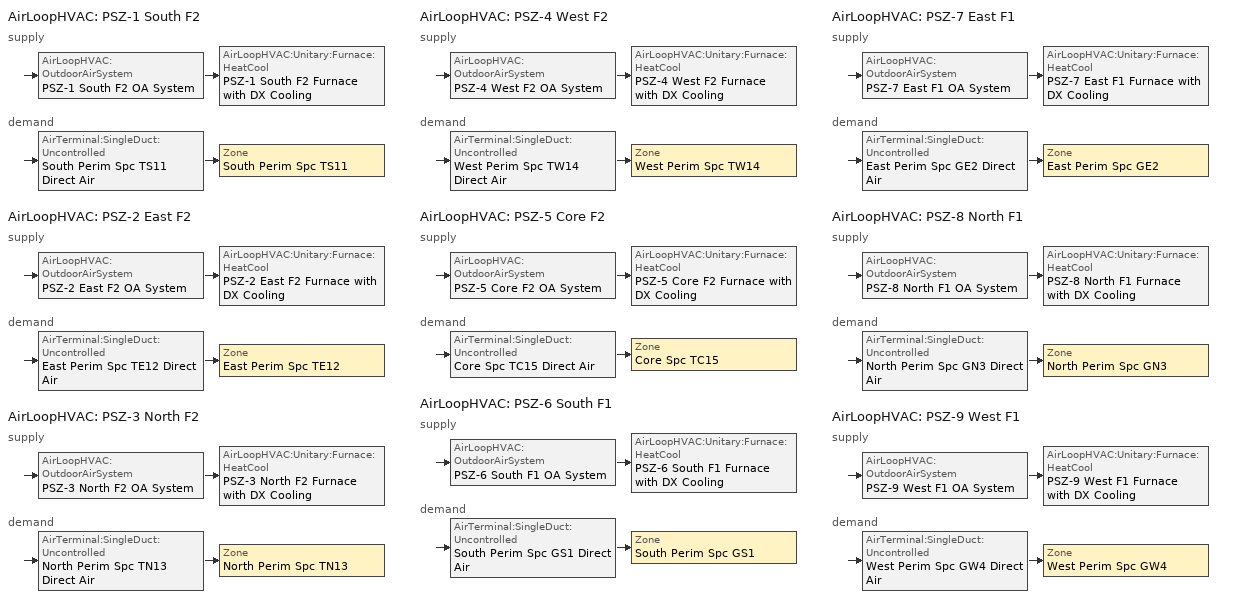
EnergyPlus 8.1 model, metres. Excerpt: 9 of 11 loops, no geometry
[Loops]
AirLoopHVAC 'PSZ-1 South F2'
 supply: AirLoopHVAC:OutdoorAirSystem 'PSZ-1 South F2 OA System' > AirLoopHVAC:Unitary:Furnace:HeatCool 'PSZ-1 South F2 Furnace with DX Cooling'
 demand: AirTerminal:SingleDuct:Uncontrolled 'South Perim Spc TS11 Direct Air' > Zone 'South Perim Spc TS11'
AirLoopHVAC 'PSZ-2 East F2'
 supply: AirLoopHVAC:OutdoorAirSystem 'PSZ-2 East F2 OA System' > AirLoopHVAC:Unitary:Furnace:HeatCool 'PSZ-2 East F2 Furnace with DX Cooling'
 demand: AirTerminal:SingleDuct:Uncontrolled 'East Perim Spc TE12 Direct Air' > Zone 'East Perim Spc TE12'
AirLoopHVAC 'PSZ-3 North F2'
 supply: AirLoopHVAC:OutdoorAirSystem 'PSZ-3 North F2 OA System' > AirLoopHVAC:Unitary:Furnace:HeatCool 'PSZ-3 North F2 Furnace with DX Cooling'
 demand: AirTerminal:SingleDuct:Uncontrolled 'North Perim Spc TN13 Direct Air' > Zone 'North Perim Spc TN13'
AirLoopHVAC 'PSZ-4 West F2'
 supply: AirLoopHVAC:OutdoorAirSystem 'PSZ-4 West F2 OA System' > AirLoopHVAC:Unitary:Furnace:HeatCool 'PSZ-4 West F2 Furnace with DX Cooling'
 demand: AirTerminal:SingleDuct:Uncontrolled 'West Perim Spc TW14 Direct Air' > Zone 'West Perim Spc TW14'
AirLoopHVAC 'PSZ-5 Core F2'
 supply: AirLoopHVAC:OutdoorAirSystem 'PSZ-5 Core F2 OA System' > AirLoopHVAC:Unitary:Furnace:HeatCool 'PSZ-5 Core F2 Furnace with DX Cooling'
 demand: AirTerminal:SingleDuct:Uncontrolled 'Core Spc TC15 Direct Air' > Zone 'Core Spc TC15'
AirLoopHVAC 'PSZ-6 South F1'
 supply: AirLoopHVAC:OutdoorAirSystem 'PSZ-6 South F1 OA System' > AirLoopHVAC:Unitary:Furnace:HeatCool 'PSZ-6 South F1 Furnace with DX Cooling'
 demand: AirTerminal:SingleDuct:Uncontrolled 'South Perim Spc GS1 Direct Air' > Zone 'South Perim Spc GS1'
AirLoopHVAC 'PSZ-7 East F1'
 supply: AirLoopHVAC:OutdoorAirSystem 'PSZ-7 East F1 OA System' > AirLoopHVAC:Unitary:Furnace:HeatCool 'PSZ-7 East F1 Furnace with DX Cooling'
 demand: AirTerminal:SingleDuct:Uncontrolled 'East Perim Spc GE2 Direct Air' > Zone 'East Perim Spc GE2'
AirLoopHVAC 'PSZ-8 North F1'
 supply: AirLoopHVAC:OutdoorAirSystem 'PSZ-8 North F1 OA System' > AirLoopHVAC:Unitary:Furnace:HeatCool 'PSZ-8 North F1 Furnace with DX Cooling'
 demand: AirTerminal:SingleDuct:Uncontrolled 'North Perim Spc GN3 Direct Air' > Zone 'North Perim Spc GN3'
AirLoopHVAC 'PSZ-9 West F1'
 supply: AirLoopHVAC:OutdoorAirSystem 'PSZ-9 West F1 OA System' > AirLoopHVAC:Unitary:Furnace:HeatCool 'PSZ-9 West F1 Furnace with DX Cooling'
 demand: AirTerminal:SingleDuct:Uncontrolled 'West Perim Spc GW4 Direct Air' > Zone 'West Perim Spc GW4'
[DesignSpecification:OutdoorAir] Outdoor Air Method=Flow/Area; Outdoor Air Flow per Zone Floor Area {m3/s-m2}=0.000666962; Outdoor Air Flow per Zone {m3/s}=0
SZ DSOA South Perim Spc GS1; SZ DSOA South Perim Spc TS11; SZ DSOA East Perim Spc GE2; SZ DSOA East Perim Spc TE12; SZ DSOA North Perim Spc GN3; SZ DSOA North Perim Spc TN13; SZ DSOA West Perim Spc GW4; SZ DSOA West Perim Spc TW14; SZ DSOA Core Spc TC15
[Sizing:Zone] Zone Cooling Design Supply Air Temperature Input Method=SupplyAirTemperature; Zone Cooling Design Supply Air Temperature {C}=12.8; Zone Heating Design Supply Air Temperature Input Method=SupplyAirTemperature; Zone Heating Design Supply Air Temperature {C}=40.4; Zone Cooling Design Supply Air Humidity Ratio {kgWater/kgDryAir}=0.008; Zone Heating Design Supply Air Humidity Ratio {kgWater/kgDryAir}=0.008; Cooling Design Air Flow Method=DesignDay; Cooling Design Air Flow Rate {m3/s}=0; Cooling Minimum Air Flow Fraction=0; Heating Design Air Flow Method=DesignDay; Heating Design Air Flow Rate {m3/s}=0; Heating Maximum Air Flow Fraction=0
Name | Design Specification Outdoor Air Object
South Perim Spc GS1 | SZ DSOA South Perim Spc GS1
South Perim Spc TS11 | SZ DSOA South Perim Spc TS11
East Perim Spc GE2 | SZ DSOA East Perim Spc GE2
East Perim Spc TE12 | SZ DSOA East Perim Spc TE12
North Perim Spc GN3 | SZ DSOA North Perim Spc GN3
North Perim Spc TN13 | SZ DSOA North Perim Spc TN13
West Perim Spc GW4 | SZ DSOA West Perim Spc GW4
West Perim Spc TW14 | SZ DSOA West Perim Spc TW14
Core Spc TC15 | SZ DSOA Core Spc TC15
[Sizing:System] Type of Load to Size On=Sensible; Design Outdoor Air Flow Rate {m3/s}=autosize; Minimum System Air Flow Ratio=1; Preheat Design Temperature {C}=7; Preheat Design Humidity Ratio {kgWater/kgDryAir}=0.008; Precool Design Temperature {C}=11; Precool Design Humidity Ratio {kgWater/kgDryAir}=0.008; Central Cooling Design Supply Air Temperature {C}=12.8; Central Heating Design Supply Air Temperature {C}=40.4; Sizing Option=NonCoincident; 100% Outdoor Air in Cooling=No; 100% Outdoor Air in Heating=No; Central Cooling Design Supply Air Humidity Ratio {kgWater/kgDryAir}=0.008; Central Heating Design Supply Air Humidity Ratio {kgWater/kgDryAir}=0.008; Cooling Design Air Flow Method=DesignDay; Cooling Design Air Flow Rate {m3/s}=0; Heating Design Air Flow Method=DesignDay; Heating Design Air Flow Rate {m3/s}=0; System Outdoor Air Method=ZoneSum
PSZ-1 South F2; PSZ-2 East F2; PSZ-3 North F2; PSZ-4 West F2; PSZ-5 Core F2; PSZ-6 South F1; PSZ-7 East F1; PSZ-8 North F1; PSZ-9 West F1
[ZoneControl:Thermostat] Control Type Schedule=COMPACT HVAC-ALWAYS 4; Control 1=Thermostat 1 Dual SP Control
Name | Zone or ZoneList
South Perim Spc GS1 Thermostat | South Perim Spc GS1
South Perim Spc TS11 Thermostat | South Perim Spc TS11
East Perim Spc GE2 Thermostat | East Perim Spc GE2
East Perim Spc TE12 Thermostat | East Perim Spc TE12
North Perim Spc GN3 Thermostat | North Perim Spc GN3
North Perim Spc TN13 Thermostat | North Perim Spc TN13
West Perim Spc GW4 Thermostat | West Perim Spc GW4
West Perim Spc TW14 Thermostat | West Perim Spc TW14
Core Spc TC15 Thermostat | Core Spc TC15
[ThermostatSetpoint:DualSetpoint]
Thermostat 1 Dual SP Control: Heating Setpoint Temperature Schedule=Heat 1/0; Cooling Setpoint Temperature Schedule=Cool 1/0
[AirTerminal:SingleDuct:Uncontrolled] Availability Schedule=COMPACT HVAC-ALWAYS 1; Maximum Air Flow Rate {m3/s}=autosize
South Perim Spc GS1 Direct Air; South Perim Spc TS11 Direct Air; East Perim Spc GE2 Direct Air; East Perim Spc TE12 Direct Air; North Perim Spc GN3 Direct Air; North Perim Spc TN13 Direct Air; West Perim Spc GW4 Direct Air; West Perim Spc TW14 Direct Air; Core Spc TC15 Direct Air
[Zone equipment]
South Perim Spc GS1: South Perim Spc GS1 Direct Air
South Perim Spc TS11: South Perim Spc TS11 Direct Air
East Perim Spc GE2: East Perim Spc GE2 Direct Air
East Perim Spc TE12: East Perim Spc TE12 Direct Air
North Perim Spc GN3: North Perim Spc GN3 Direct Air
North Perim Spc TN13: North Perim Spc TN13 Direct Air
West Perim Spc GW4: West Perim Spc GW4 Direct Air
West Perim Spc TW14: West Perim Spc TW14 Direct Air
Core Spc TC15: Core Spc TC15 Direct Air, Core Spc TC15 Bathroom Exhaust
[Fan:OnOff] Fan Total Efficiency=0.53625; Pressure Rise {Pa}=448.2; Motor In Airstream Fraction=1
Name | Availability Schedule | Maximum Flow Rate {m3/s} | Motor Efficiency
PSZ-1 South F2 Supply Fan | Fans D1-1 | 1.10136 | 0.825
PSZ-2 East F2 Supply Fan | Fans D1-2 | 1.19719 | 0.825
PSZ-3 North F2 Supply Fan | Fans D1-3 | 1.00291 | 0.825
PSZ-4 West F2 Supply Fan | Fans D1-4 | 1.33845 | 0.825
PSZ-5 Core F2 Supply Fan | Fans D1-5 | 2.6514 | 0.84
PSZ-6 South F1 Supply Fan | Fans D1-6 | 0.86054 | 0.825
PSZ-7 East F1 Supply Fan | Fans D1-7 | 0.9546 | 0.825
PSZ-8 North F1 Supply Fan | Fans D1-8 | 0.7662 | 0.825
PSZ-9 West F1 Supply Fan | Fans D1-9 | 1.06713 | 0.825
[Fan:ZoneExhaust]
Core Spc TC15 Bathroom Exhaust: Availability Schedule=ExFanOperationSchd; Fan Total Efficiency=0.45; Pressure Rise {Pa}=187.5; Maximum Flow Rate {m3/s}=0.28385
[Coil:Cooling:DX:SingleSpeed] Availability Schedule=COMPACT HVAC-ALWAYS 1; Gross Rated Sensible Heat Ratio=autosize; Gross Rated Cooling COP {W/W}=2.73; Total Cooling Capacity Function of Temperature Curve=PSZ DX Coil Cap-FT; Total Cooling Capacity Function of Flow Fraction Curve=PSZ DX Coil Cap-FF; Energy Input Ratio Function of Temperature Curve=PSZ DX Coil EIR-FT; Energy Input Ratio Function of Flow Fraction Curve=PSZ DX Coil EIR-FF; Part Load Fraction Correlation Curve=PSZ DX Coil PLF; Nominal Time for Condensate Removal to Begin {s}=0; Ratio of Initial Moisture Evaporation Rate and Steady State Latent Capacity=0; Maximum Cycling Rate {cycles/hr}=0; Latent Capacity Time Constant {s}=0; Condenser Type=Aircooled; Evaporative Condenser Effectiveness=0; Evaporative Condenser Pump Rated Power Consumption {W}=0; Crankcase Heater Capacity {W}=0; Maximum Outdoor Dry-Bulb Temperature for Crankcase Heater Operation {C}=10
Name | Gross Rated Total Cooling Capacity {W} | Rated Air Flow Rate {m3/s}
PSZ-1 South F2 Cooling Coil | 14585.2 | 1.10136
PSZ-2 East F2 Cooling Coil | 15854.3 | 1.19719
PSZ-3 North F2 Cooling Coil | 13281.4 | 1.00291
PSZ-4 West F2 Cooling Coil | 17724.9 | 1.33845
PSZ-5 Core F2 Cooling Coil | 35596.4 | 2.6514
PSZ-6 South F1 Cooling Coil | 11396 | 0.86054
PSZ-7 East F1 Cooling Coil | 12641.7 | 0.9546
PSZ-8 North F1 Cooling Coil | 10146.7 | 0.7662
PSZ-9 West F1 Cooling Coil | 14131.9 | 1.06713
[Coil:Heating:Gas] Availability Schedule=COMPACT HVAC-ALWAYS 1; Gas Burner Efficiency=0.8; Parasitic Electric Load {W}=0; Part Load Fraction Correlation Curve=PSZ Heating Coil PLF-FPLR; Parasitic Gas Load {W}=0
Name | Nominal Capacity {W}
PSZ-1 South F2 Heating Coil | 12308
PSZ-2 East F2 Heating Coil | 12087.4
PSZ-3 North F2 Heating Coil | 12056.8
PSZ-4 West F2 Heating Coil | 12302.1
PSZ-5 Core F2 Heating Coil | 24206.6
PSZ-6 South F1 Heating Coil | 9803.91
PSZ-7 East F1 Heating Coil | 9585.67
PSZ-8 North F1 Heating Coil | 9499.14
PSZ-9 West F1 Heating Coil | 9775.02
[AirLoopHVAC:Unitary:Furnace:HeatCool] Availability Schedule=COMPACT HVAC-ALWAYS 1; Supply Air Fan Operating Mode Schedule=COMPACT HVAC-ALWAYS 1; Maximum Supply Air Temperature {C}=40.4; Supply Air Flow Rate During Cooling Operation {m3/s}=autosize; Supply Air Flow Rate During Heating Operation {m3/s}=autosize; Supply Air Flow Rate When No Cooling or Heating is Needed {m3/s}=autosize; Fan Placement=DrawThrough; Dehumidification Control Type=None
Name | Controlling Zone or Thermostat Location | Supply Fan | Heating Coil | Cooling Coil
PSZ-1 South F2 Furnace with DX Cooling | South Perim Spc TS11 | PSZ-1 South F2 Supply Fan | PSZ-1 South F2 Heating Coil | PSZ-1 South F2 Cooling Coil
PSZ-2 East F2 Furnace with DX Cooling | East Perim Spc TE12 | PSZ-2 East F2 Supply Fan | PSZ-2 East F2 Heating Coil | PSZ-2 East F2 Cooling Coil
PSZ-3 North F2 Furnace with DX Cooling | North Perim Spc TN13 | PSZ-3 North F2 Supply Fan | PSZ-3 North F2 Heating Coil | PSZ-3 North F2 Cooling Coil
PSZ-4 West F2 Furnace with DX Cooling | West Perim Spc TW14 | PSZ-4 West F2 Supply Fan | PSZ-4 West F2 Heating Coil | PSZ-4 West F2 Cooling Coil
PSZ-5 Core F2 Furnace with DX Cooling | Core Spc TC15 | PSZ-5 Core F2 Supply Fan | PSZ-5 Core F2 Heating Coil | PSZ-5 Core F2 Cooling Coil
PSZ-6 South F1 Furnace with DX Cooling | South Perim Spc GS1 | PSZ-6 South F1 Supply Fan | PSZ-6 South F1 Heating Coil | PSZ-6 South F1 Cooling Coil
PSZ-7 East F1 Furnace with DX Cooling | East Perim Spc GE2 | PSZ-7 East F1 Supply Fan | PSZ-7 East F1 Heating Coil | PSZ-7 East F1 Cooling Coil
PSZ-8 North F1 Furnace with DX Cooling | North Perim Spc GN3 | PSZ-8 North F1 Supply Fan | PSZ-8 North F1 Heating Coil | PSZ-8 North F1 Cooling Coil
PSZ-9 West F1 Furnace with DX Cooling | West Perim Spc GW4 | PSZ-9 West F1 Supply Fan | PSZ-9 West F1 Heating Coil | PSZ-9 West F1 Cooling Coil
[Controller:OutdoorAir] Minimum Outdoor Air Flow Rate {m3/s}=AUTOSIZE; Maximum Outdoor Air Flow Rate {m3/s}=autosize; Economizer Control Type=NoEconomizer; Economizer Control Action Type=ModulateFlow; Lockout Type=NoLockout; Minimum Limit Type=FixedMinimum; Minimum Outdoor Air Schedule=MinOA_Sched; Minimum Fraction of Outdoor Air Schedule=MinOAFracSch_Base; Maximum Fraction of Outdoor Air Schedule=MaxOAFracSch_Base; Heat Recovery Bypass Control Type=BypassWhenOAFlowGreaterThanMinimum
PSZ-1 South F2 OA Controller; PSZ-2 East F2 OA Controller; PSZ-3 North F2 OA Controller; PSZ-4 West F2 OA Controller; PSZ-5 Core F2 OA Controller; PSZ-6 South F1 OA Controller; PSZ-7 East F1 OA Controller; PSZ-8 North F1 OA Controller; PSZ-9 West F1 OA Controller
[AirLoopHVAC] Design Supply Air Flow Rate {m3/s}=autosize
PSZ-1 South F2; PSZ-2 East F2; PSZ-3 North F2; PSZ-4 West F2; PSZ-5 Core F2; PSZ-6 South F1; PSZ-7 East F1; PSZ-8 North F1; PSZ-9 West F1
[AirLoopHVAC:ReturnPlenum]
Name | Zone
South Perim Spc GS1 Zone Return Plenum | South Perim Plnm GS6
South Perim Spc TS11 Zone Return Plenum | South Perim Plnm TS16
East Perim Spc GE2 Zone Return Plenum | East Perim Plnm GE7
East Perim Spc TE12 Zone Return Plenum | East Perim Plnm TE17
North Perim Spc GN3 Zone Return Plenum | North Perim Plnm GN8
North Perim Spc TN13 Zone Return Plenum | North Perim Plnm TN18
West Perim Spc GW4 Zone Return Plenum | West Perim Plnm GW9
West Perim Spc TW14 Zone Return Plenum | West Perim Plnm TW19
Core Spc GC5 Zone Return Plenum | Core Plnm GC10
Core Spc TC15 Zone Return Plenum | Core Plnm TC20
[EnergyManagementSystem:Sensor]
Name | Output:Variable or Output:Meter Index Key | Output:Variable or Output:Meter
PSZ1_Cooling | PSZ-1 South F2 | Air System Total Cooling Energy
PSZ1_Heating | PSZ-1 South F2 | Air System Total Heating Energy
PSZ2_Cooling | PSZ-2 East F2 | Air System Total Cooling Energy
PSZ2_Heating | PSZ-2 East F2 | Air System Total Heating Energy
PSZ3_Cooling | PSZ-3 North F2 | Air System Total Cooling Energy
PSZ3_Heating | PSZ-3 North F2 | Air System Total Heating Energy
PSZ4_Cooling | PSZ-4 West F2 | Air System Total Cooling Energy
PSZ4_Heating | PSZ-4 West F2 | Air System Total Heating Energy
PSZ5_Cooling | PSZ-5 Core F2 | Air System Total Cooling Energy
PSZ5_Heating | PSZ-5 Core F2 | Air System Total Heating Energy
PSZ6_Cooling | PSZ-6 South F1 | Air System Total Cooling Energy
PSZ6_Heating | PSZ-6 South F1 | Air System Total Heating Energy
PSZ7_Cooling | PSZ-7 East F1 | Air System Total Cooling Energy
PSZ7_Heating | PSZ-7 East F1 | Air System Total Heating Energy
PSZ8_Cooling | PSZ-8 North F1 | Air System Total Cooling Energy
PSZ8_Heating | PSZ-8 North F1 | Air System Total Heating Energy
PSZ9_Cooling | PSZ-9 West F1 | Air System Total Cooling Energy
PSZ9_Heating | PSZ-9 West F1 | Air System Total Heating Energy
Demand | * | Electricity:Facility
CPP_Event_Sensor | DR_Event | Schedule Value
[AvailabilityManager:OptimumStart] Applicability Schedule=Optimal Start Availability Schedule; Control Type=ControlZone; Maximum Value for Optimum Start Time {hr}=3; Control Algorithm=AdaptiveASHRAE; Constant Temperature Gradient during Cooling {deltaC/hr}=3; Constant Temperature Gradient during Heating {deltaC/hr}=3; Initial Temperature Gradient during Cooling {deltaC/hr}=2; Initial Temperature Gradient during Heating {deltaC/hr}=2; Constant Start Time {hr}=2; Number of Previous Days {days}=3
Name | Fan Schedule | Control Zone
PSZ-1 South F2 Availability OS | Fans D1-1 | South Perim Spc TS11
PSZ-2 East F2 Availability OS | Fans D1-2 | East Perim Spc TE12
PSZ-3 North F2 Availability OS | Fans D1-3 | North Perim Spc TN13
PSZ-4 West F2 Availability OS | Fans D1-4 | West Perim Spc TW14
PSZ-5 Core F2 Availability OS | Fans D1-5 | Core Spc TC15
PSZ-6 South F1 Availability OS | Fans D1-6 | South Perim Spc GS1
PSZ-7 East F1 Availability OS | Fans D1-7 | East Perim Spc GE2
PSZ-8 North F1 Availability OS | Fans D1-8 | North Perim Spc GN3
PSZ-9 West F1 Availability OS | Fans D1-9 | West Perim Spc GW4
[SetpointManager:SingleZone:Reheat] Control Variable=Temperature; Minimum Supply Air Temperature {C}=13; Maximum Supply Air Temperature {C}=45
Name | Control Zone | Setpoint Node or NodeList
PSZ-1 South F2 Supply Air Temp Manager | South Perim Spc TS11 | PSZ-1 South F2 Air Loop Outlet
PSZ-2 East F2 Supply Air Temp Manager | East Perim Spc TE12 | PSZ-2 East F2 Air Loop Outlet
PSZ-3 North F2 Supply Air Temp Manager | North Perim Spc TN13 | PSZ-3 North F2 Air Loop Outlet
PSZ-4 West F2 Supply Air Temp Manager | West Perim Spc TW14 | PSZ-4 West F2 Air Loop Outlet
PSZ-5 Core F2 Supply Air Temp Manager | Core Spc TC15 | PSZ-5 Core F2 Air Loop Outlet
PSZ-6 South F1 Supply Air Temp Manager | South Perim Spc GS1 | PSZ-6 South F1 Air Loop Outlet
PSZ-7 East F1 Supply Air Temp Manager | East Perim Spc GE2 | PSZ-7 East F1 Air Loop Outlet
PSZ-8 North F1 Supply Air Temp Manager | North Perim Spc GN3 | PSZ-8 North F1 Air Loop Outlet
PSZ-9 West F1 Supply Air Temp Manager | West Perim Spc GW4 | PSZ-9 West F1 Air Loop Outlet
[SetpointManager:MixedAir] Control Variable=Temperature
Name | Setpoint Node or NodeList
PSZ-1 South F2 Cooling Coil Air Temp Manager | PSZ-1 South F2 Mixed Air Outlet
PSZ-2 East F2 Cooling Coil Air Temp Manager | PSZ-2 East F2 Mixed Air Outlet
PSZ-3 North F2 Cooling Coil Air Temp Manager | PSZ-3 North F2 Mixed Air Outlet
PSZ-4 West F2 Cooling Coil Air Temp Manager | PSZ-4 West F2 Mixed Air Outlet
PSZ-5 Core F2 Cooling Coil Air Temp Manager | PSZ-5 Core F2 Mixed Air Outlet
PSZ-6 South F1 Cooling Coil Air Temp Manager | PSZ-6 South F1 Mixed Air Outlet
PSZ-7 East F1 Cooling Coil Air Temp Manager | PSZ-7 East F1 Mixed Air Outlet
PSZ-8 North F1 Cooling Coil Air Temp Manager | PSZ-8 North F1 Mixed Air Outlet
PSZ-9 West F1 Cooling Coil Air Temp Manager | PSZ-9 West F1 Mixed Air Outlet
[FaultModel:TemperatureSensorOffset:OutdoorAir] Availability Schedule=ALWAYS-ON; Temperature Sensor Offset {deltaC}=3
Name | Controller Object
PSZ-1 OA Sensor Bias | PSZ-1 South F2 OA Controller
PSZ-2 OA Sensor Bias | PSZ-2 East F2 OA Controller
PSZ-3 OA Sensor Bias | PSZ-3 North F2 OA Controller
PSZ-4 OA Sensor Bias | PSZ-4 West F2 OA Controller
PSZ-5 OA Sensor Bias | PSZ-5 Core F2 OA Controller
PSZ-6 OA Sensor Bias | PSZ-6 South F1 OA Controller
PSZ-7 OA Sensor Bias | PSZ-7 East F1 OA Controller
PSZ-8 OA Sensor Bias | PSZ-8 North F1 OA Controller
PSZ-9 OA Sensor Bias | PSZ-9 West F1 OA Controller
[FaultModel:TemperatureSensorOffset:ReturnAir] Availability Schedule=ALWAYS-ON; Temperature Sensor Offset {deltaC}=-3
Name | Controller Object
PSZ-1 OA Sensor Bias | PSZ-1 South F2 OA Controller
PSZ-2 OA Sensor Bias | PSZ-2 East F2 OA Controller
PSZ-3 OA Sensor Bias | PSZ-3 North F2 OA Controller
PSZ-4 OA Sensor Bias | PSZ-4 West F2 OA Controller
PSZ-5 OA Sensor Bias | PSZ-5 Core F2 OA Controller
PSZ-6 OA Sensor Bias | PSZ-6 South F1 OA Controller
PSZ-7 OA Sensor Bias | PSZ-7 East F1 OA Controller
PSZ-8 OA Sensor Bias | PSZ-8 North F1 OA Controller
PSZ-9 OA Sensor Bias | PSZ-9 West F1 OA Controller
[Schedule:Compact]
Always-On; COMPACT HVAC-ALWAYS 1; MinOA_Sched: Through: 12/31, For: AllDays, Until: 24:00, 1
Cool 1/0: Through: 12/31, For: Weekdays, Until: 05:00, 26.7, Until: 06:00, 25.2, Until: 07:00, 23.9, Until: 22:00, 22.8, Until: 24:00, 26.7, For: Saturday, Until: 05:00, 26.7, Until: 06:00, 25.2, Until: 07:00, 23.9, Until: 18:00, 22.8, Until: 24:00, 26.7, For: SummerDesignDay, Until: 05:00, 26.7, Until: 06:00, 25.2, Until: 07:00, 23.9, Until: 22:00, 22.8, Until: 24:00, 26.7, For: WinterDesignDay, Until: 24:00, 26.7, For: Sunday Holidays AllOtherDays, Until: 24:00, 26.7
Heat 1/0: Through: 12/31, For: Weekdays, Until: 05:00, 18.3, Until: 06:00, 19.3, Until: 07:00, 20.3, Until: 22:00, 21.7, Until: 24:00, 18.3, For: SummerDesignDay, Until: 24:00, 18.3, For: WinterDesignDay, Until: 05:00, 18.3, Until: 06:00, 19.3, Until: 07:00, 20.3, Until: 22:00, 21.7, Until: 24:00, 18.3, For: Saturday, Until: 05:00, 18.3, Until: 06:00, 19.3, Until:  07:00, 20.3, Until: 18:00, 21.7, Until: 24:00, 18.3, For: Sunday Holidays AllOtherDays, Until: 24:00, 18.3
Fans D1-1; Fans D1-2; Fans D1-3; Fans D1-4; Fans D1-5; Fans D1-6; Fans D1-7; Fans D1-8; Fans D1-9: Through: 12/31, For: Weekdays, Until: 08:00, 0, Until: 22:00, 1, Until: 24:00, 0, For: Saturday, Until: 08:00, 0, Until: 18:00, 1, Until: 24:00, 0, For: SummerDesignDay WinterDesignDay, Until: 05:00, 0, Until: 22:00, 1, Until: 24:00, 0, For: Sunday Holidays AllOtherDays, Until: 24:00, 0
ExFanOperationSchd: Through: 12/31, For: Weekdays SummerDesignDay WinterDesignDay, Until: 05:00, 1, Until: 22:00, 1, Until: 24:00, 1, For: Saturday, Until: 05:00, 1, Until: 18:00, 1, Until: 24:00, 1, For: Sunday Holidays AllOtherDays, Until: 24:00, 1
MinOAFracSch_Base: Through: 12/31, For: Weekdays, Until: 05:00, 0.15, Until: 22:00, 0.15, Until: 24:00, 0.15, For: Saturday, Until: 05:00, 0.15, Until: 18:00, 0.15, Until: 24:00, 0.15, For: SummerDesignDay WinterDesignDay, Until: 05:00, 0.15, Until: 22:00, 0.15, Until: 24:00, 0.15, For: Sunday Holidays AllOtherDays, Until: 05:00, 0.15, Until: 18:00, 0.15, Until: 24:00, 0.15
MaxOAFracSch_Base: Through: 12/31, For: AllDays, Until: 24:00, 0.7
COMPACT HVAC-ALWAYS 4: Through: 12/31, For: AllDays, Until: 24:00, 4
Optimal Start Availability Schedule: Through: 12/31, For: Weekdays, Until: 05:00, 0, Until: 8:00, 1, Until: 24:00, 0, For: Saturday, Until: 05:00, 0, Until: 08:00, 1, Until: 24:00, 0, For: SummerDesignDay WinterDesignDay, Until: 05:00, 0, Until: 08:00, 1, Until: 24:00, 0, For: Sunday Holidays AllOtherDays, Until: 24:00, 0
[Curve:Quadratic]
Name | Coefficient1 Constant | Coefficient2 x | Coefficient3 x**2 | Minimum Value of x | Maximum Value of x
PSZ DX Coil Cap-FF | 0.8 | 0.2 | 0 | 0.5 | 1.5
PSZ DX Coil EIR-FF | 1.1552 | -0.1808 | 0.0256 | 0.5 | 1.5
PSZ DX Coil PLF | 0.85 | 0.15 | 0 | 0 | 1
[Curve:Cubic]
PSZ Heating Coil PLF-FPLR: Coefficient1 Constant=0.8; Coefficient2 x=0.2; Coefficient3 x**2=0; Coefficient4 x**3=0; Minimum Value of x=0; Maximum Value of x=1
[Curve:Biquadratic] Minimum Value of x=12.77778; Maximum Value of x=23.88889; Minimum Value of y=23.88889; Maximum Value of y=46.11111
Name | Coefficient1 Constant | Coefficient2 x | Coefficient3 x**2 | Coefficient4 y | Coefficient5 y**2 | Coefficient6 x*y
PSZ DX Coil Cap-FT | 0.867916 | 0.0142476 | 0.000554364 | -0.00755806 | 3.29832e-05 | -0.000191711
PSZ DX Coil EIR-FT | 0.116968 | 0.0284933 | -0.000411156 | 0.0214143 | 0.000161125 | -0.000679104
